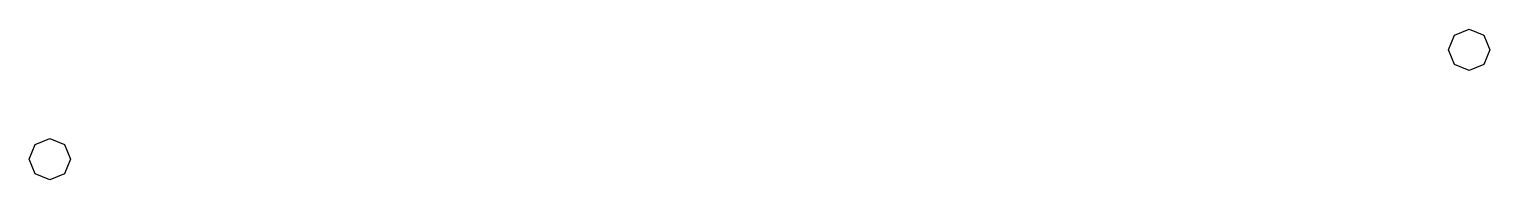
# Model space of a CAD drawing. Extents: x -1.42 to 1.92, y -0.67 to -0.33.
import ezdxf

# ---------------------------------------------------------------- set-up
doc = ezdxf.new("R2010")
doc.units = 0
doc.layers.add('Layer_1', color=7, linetype='CONTINUOUS')

msp = doc.modelspace()

# ---------------------------------------------------------------- linework, layer by layer
at = {"layer": 'Layer_1', "color": 7}
for points in [[(1.922179, -0.375003), (1.90836, -0.408362), (1.875, -0.422179), (1.841642, -0.408361), (1.827824, -0.375003), (1.841641, -0.341643), (1.875, -0.327824), (1.908361, -0.341642), (1.922179, -0.375003), (1.922179, -0.375003)], [(-1.327822, -0.625004), (-1.34164, -0.658362), (-1.374998, -0.67218), (-1.408358, -0.658363), (-1.422177, -0.625004), (-1.408359, -0.591643), (-1.374998, -0.577824), (-1.341639, -0.591644), (-1.327822, -0.625004), (-1.327822, -0.625004)]]:
    msp.add_lwpolyline(points, dxfattribs=at)

doc.saveas('drawing.dxf')
